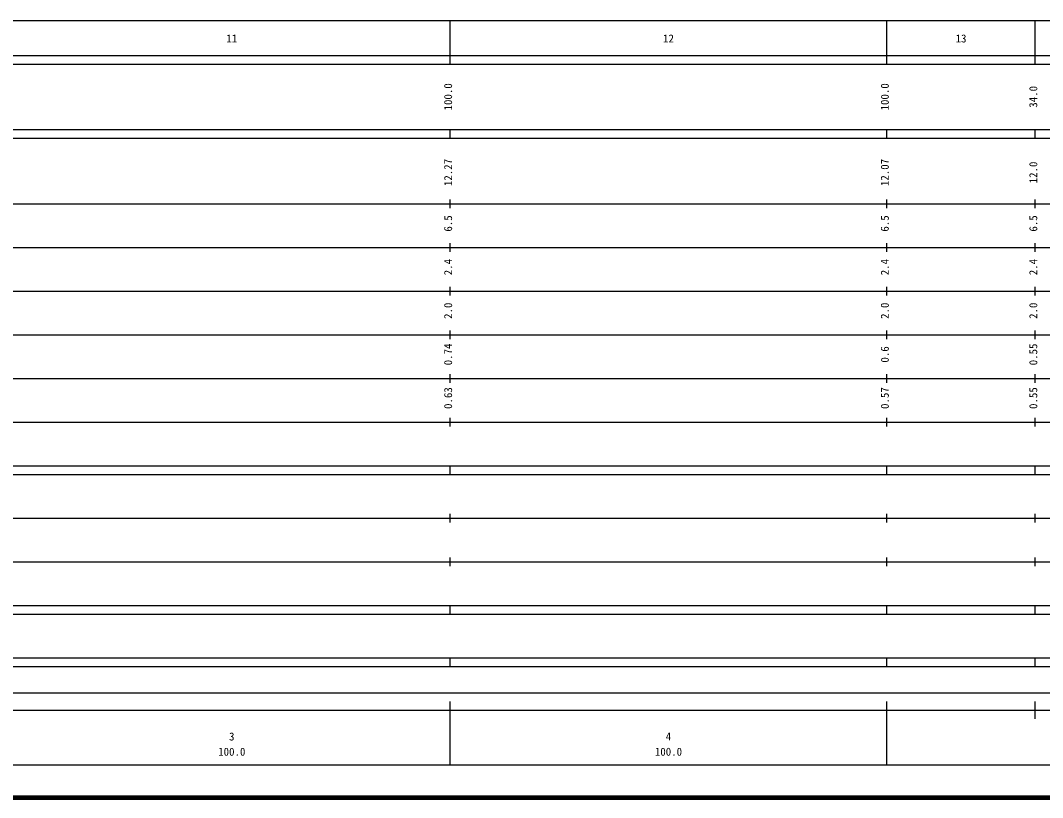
# Model space of a CAD drawing. Units: millimetres on the paper, enlarged 1000 times. Extents: x 40000 to 680000, y 20000 to 380000.
# Drawn here: x 269604 to 503663, y 20000 to 198000 of the extents above; entities that cross this region are included whole.
import ezdxf
from ezdxf.enums import TextEntityAlignment as Align

# ---------------------------------------------------------------- set-up
doc = ezdxf.new("R2010")
doc.units = ezdxf.units.MM
doc.header["$LTSCALE"] = 1000
doc.layers.add('M-TTL', color=2, linetype='Continuous', lineweight=140)
doc.layers.add('M-TTL-BAND', color=7, linetype='Continuous', lineweight=25)
doc.styles.add('ＭＳ ゴシック', font='')
doc.styles.get('ＭＳ ゴシック').set_extended_font_data('MS Gothic')

msp = doc.modelspace()

# ---------------------------------------------------------------- linework, layer by layer
at = {"layer": 'M-TTL'}
msp.add_line((40000, 20000), (680000, 20000), dxfattribs=at)
at = {"layer": 'M-TTL-BAND'}
for p, q in [((68000, 198000), (579000, 198000)), ((368000, 188000), (368000, 198000)), ((468000, 188000), (468000, 198000)), ((502000, 188000), (502000, 198000)), ((40000, 190000), (579000, 190000)), ((40000, 188000), (579000, 188000)), ((40000, 173000), (579000, 173000)), ((40000, 171000), (579000, 171000)), ((368000, 171000), (368000, 173000)), ((468000, 171000), (468000, 173000)), ((502000, 171000), (502000, 173000)), ((368000, 155000), (368000, 157000)), ((468000, 155000), (468000, 157000)), ((502000, 155000), (502000, 157000)), ((40000, 156000), (579000, 156000)), ((46000, 146000), (579000, 146000)), ((368000, 145000), (368000, 147000)), ((468000, 145000), (468000, 147000)), ((502000, 145000), (502000, 147000)), ((52000, 136000), (579000, 136000)), ((368000, 135000), (368000, 137000)), ((468000, 135000), (468000, 137000)), ((502000, 135000), (502000, 137000)), ((368000, 125000), (368000, 127000)), ((468000, 125000), (468000, 127000)), ((502000, 125000), (502000, 127000)), ((46000, 126000), (579000, 126000)), ((52000, 116000), (579000, 116000)), ((368000, 115000), (368000, 117000)), ((468000, 115000), (468000, 117000)), ((502000, 115000), (502000, 117000)), ((46000, 106000), (579000, 106000)), ((368000, 105000), (368000, 107000)), ((468000, 105000), (468000, 107000)), ((502000, 105000), (502000, 107000)), ((40000, 96000), (579000, 96000)), ((368000, 94000), (368000, 96000)), ((468000, 94000), (468000, 96000)), ((502000, 94000), (502000, 96000)), ((40000, 94000), (579000, 94000)), ((368000, 83000), (368000, 85000)), ((468000, 83000), (468000, 85000)), ((502000, 83000), (502000, 85000)), ((49000, 84000), (579000, 84000)), ((368000, 73000), (368000, 75000)), ((468000, 73000), (468000, 75000)), ((502000, 73000), (502000, 75000)), ((40000, 74000), (579000, 74000)), ((40000, 64000), (579000, 64000)), ((368000, 62000), (368000, 64000)), ((468000, 62000), (468000, 64000)), ((502000, 62000), (502000, 64000)), ((40000, 62000), (579000, 62000)), ((40000, 52000), (579000, 52000)), ((368000, 50000), (368000, 52000)), ((468000, 50000), (468000, 52000)), ((502000, 50000), (502000, 52000)), ((40000, 50000), (579000, 50000)), ((71000, 44000), (565000, 44000)), ((40000, 40000), (579000, 40000)), ((368000, 27500), (368000, 42000)), ((468000, 27500), (468000, 42000)), ((502000, 38000), (502000, 42000)), ((68000, 27500), (579000, 27500))]:
    msp.add_line(p, q, dxfattribs=at)

# ---------------------------------------------------------------- texts
at = {"layer": 'M-TTL-BAND', "style": 'ＭＳ ゴシック'}
for s, p in [('11', (318000, 192405)), ('12', (418000, 192405)), ('13', (485000, 192405)), ('3', (318000, 32523)), ('4', (418000, 32523)), ('100.0', (318000, 29033)), ('100.0', (418000, 29033))]:
    msp.add_text(s, height=1833, dxfattribs=at).set_placement(p, align=Align.BOTTOM_CENTER)
for s, p in [('100.0', (369000, 180500)), ('100.0', (469000, 180500)), ('34.0', (503000, 180500)), ('12.27', (369000, 163174)), ('12.07', (469000, 163174)), ('12.0', (503000, 163174)), ('6.5', (369000, 151500)), ('6.5', (469000, 151500)), ('6.5', (503000, 151500)), ('2.4', (369000, 141500)), ('2.4', (469000, 141500)), ('2.4', (503000, 141500)), ('2.0', (369000, 131500)), ('2.0', (469000, 131500)), ('2.0', (503000, 131500)), ('0.74', (369000, 121500)), ('0.6', (469000, 121500)), ('0.55', (503000, 121500)), ('0.63', (369000, 111500)), ('0.57', (469000, 111500)), ('0.55', (503000, 111500))]:
    msp.add_text(s, height=1833, rotation=90, dxfattribs=at).set_placement(p, align=Align.BOTTOM_CENTER)

doc.saveas('drawing.dxf')
